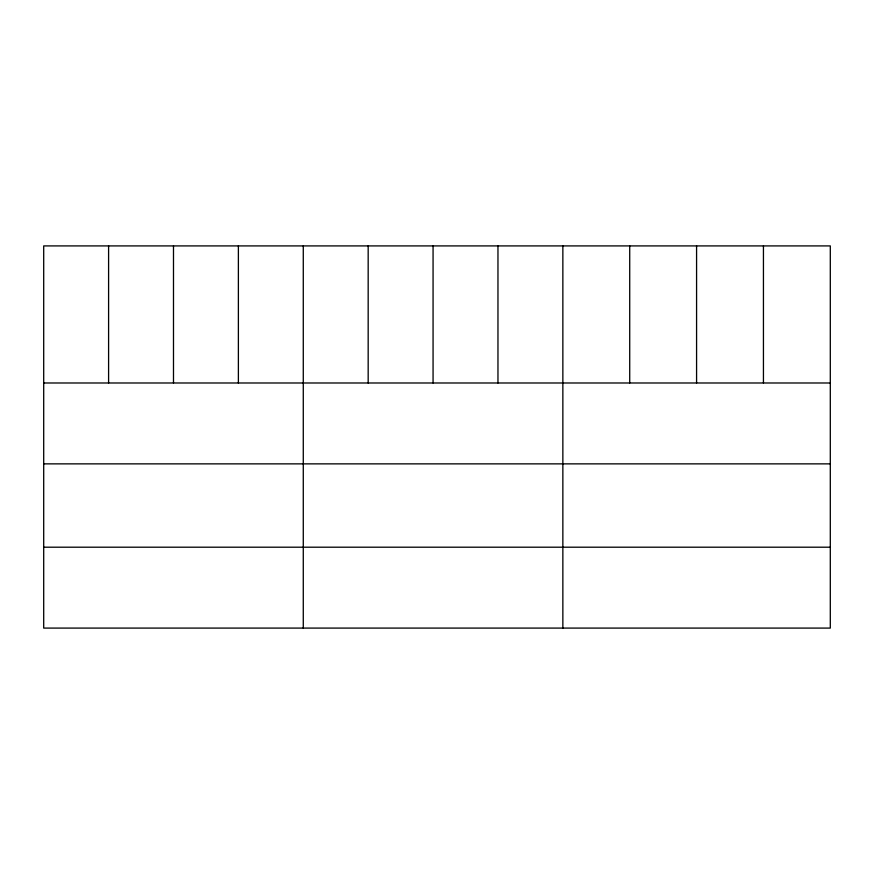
<?xml version="1.0" encoding="UTF-8"?>
<svg xmlns="http://www.w3.org/2000/svg" width="874" height="874" viewBox="0 0 874 874"><rect width="100%" height="100%" fill="white"/><g stroke="black" fill="none" stroke-linecap="round" stroke-linejoin="round"><path stroke-width="1.31" d="M830.3 382.987L830.3 628.089L43.7 628.089L43.7 245.911L830.3 245.911L830.3 382.987L43.7 382.987M43.7 463.865L830.3 463.865M43.7 547.2L830.3 547.2M763.439 245.911L763.439 382.987M696.578 245.911L696.578 382.987M629.717 245.911L629.717 382.987M562.856 245.911L562.856 628.089M497.962 245.911L497.962 382.987M433.067 245.911L433.067 382.987M368.173 245.911L368.173 382.987M303.278 245.911L303.278 628.089M238.383 245.911L238.383 382.987M173.489 245.911L173.489 382.987M108.595 245.911L108.595 382.987"/></g></svg>
